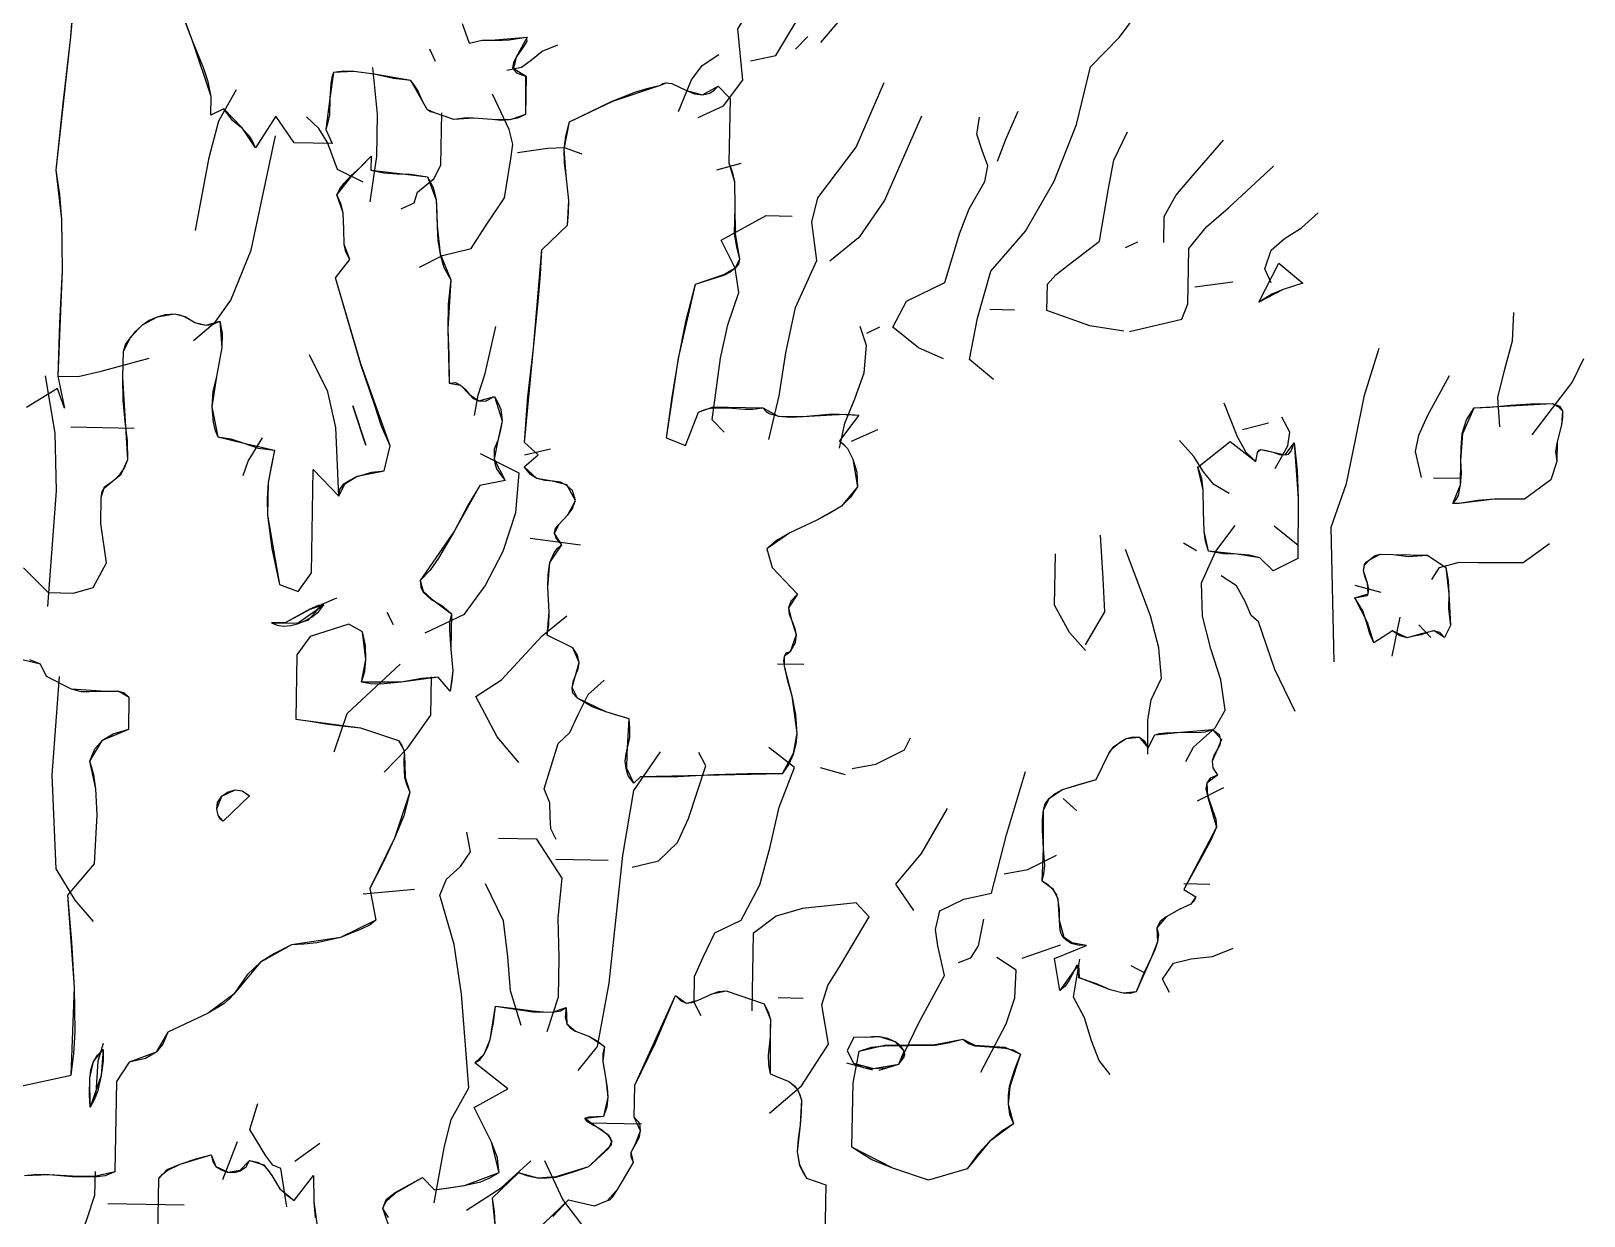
# Model space of a CAD drawing. Header units: millimetres. Extents: x 577 to 2337, y 236 to 943.
# Drawn here: x 826.84 to 828.335, y 708.07 to 709.21 of the extents above; entities that cross this region are included whole.
import ezdxf

# ---------------------------------------------------------------- set-up
doc = ezdxf.new("R2010")
doc.units = ezdxf.units.MM
doc.header["$LTSCALE"] = 0.01
doc.layers.add('06-Furn', color=4, linetype='Continuous')

# ---------------------------------------------------------------- blocks, each defined once
blk = doc.blocks.new('d2')
at = {"layer": '06-Furn', "color": 94, "linetype": 'Continuous'}
for points in [[(911.4259, 680.044), (911.3835, 680.0792), (911.3977, 680.1522), (911.4208, 680.235), (911.4823, 680.3056), (911.5328, 680.3937), (911.5719, 680.4935), (911.5967, 680.595), (911.648, 680.6472), (911.6994, 680.7166), (911.7107, 680.7838), (911.7024, 680.8026), (911.6797, 680.8131), (911.6512, 680.8237), (911.6227, 680.8414), (911.5892, 680.888), (911.6383, 680.9833), (911.6703, 681.086), (911.698, 681.1903), (911.7329, 681.2931)], [(910.9046, 680.5057), (910.9495, 680.5264), (910.9833, 680.5717), (910.9749, 680.6623), (911.0104, 680.7191), (911.0545, 680.7743), (911.0831, 680.8484), (911.0997, 680.8897), (911.1263, 680.9309), (911.1285, 680.971), (911.105, 681.0202), (911.059, 681.0211), (911.0381, 681.0559), (911.0423, 681.1262), (911.0623, 681.2033), (911.0306, 681.2714)], [(910.1241, 680.4524), (910.1186, 680.464), (910.113, 680.4728), (910.0989, 680.4874), (910.0834, 680.5006), (910.068, 680.5209), (910.0448, 680.5099), (910.0454, 680.5429), (910.0401, 680.5688), (910.0319, 680.5934), (910.0128, 680.6411), (909.9936, 680.6917)], [(910.4884, 680.6712), (910.5007, 680.6365), (910.5238, 680.6418), (910.5468, 680.6414), (910.5712, 680.6424), (910.6014, 680.6476), (910.6027, 680.6404), (910.5983, 680.6333), (910.5836, 680.612), (910.5791, 680.602), (910.5775, 680.5935), (910.5803, 680.5891), (910.5845, 680.5847), (910.6002, 680.5787), (910.6004, 680.5112), (910.5859, 680.5043), (910.5715, 680.5017), (910.5571, 680.5005), (910.5413, 680.5023), (910.5084, 680.5043), (910.4912, 680.5046), (910.4739, 680.5021), (910.4396, 680.5141), (910.4325, 680.5157), (910.4268, 680.5201), (910.4185, 680.5346), (910.4102, 680.5534), (910.4046, 680.5622), (910.3976, 680.5709), (910.3675, 680.5743), (910.3332, 680.5821), (910.2974, 680.5871), (910.2788, 680.5874), (910.2615, 680.5849), (910.2585, 680.5763), (910.2568, 680.5649), (910.2549, 680.5391), (910.2544, 680.5104), (910.2513, 680.4975), (910.2482, 680.4846), (910.2592, 680.46), (910.1918, 680.4613), (910.1596, 680.5078), (910.1241, 680.4524)], [(910.1241, 680.4524), (910.1003, 680.4873), (910.068, 680.5209), (910.0448, 680.5099), (910.0454, 680.5429), (910.0128, 680.6411), (909.9936, 680.6931)], [(910.4884, 680.6712), (910.5007, 680.6365), (910.5238, 680.6418), (910.5468, 680.6429), (910.6029, 680.6475), (910.5836, 680.612), (910.5789, 680.592), (910.6016, 680.5787), (910.6004, 680.5112), (910.5729, 680.5017), (910.5413, 680.5023), (910.5084, 680.5043), (910.4739, 680.5021), (910.4396, 680.5141), (910.4268, 680.5201), (910.4185, 680.5346), (910.3976, 680.5709), (910.3332, 680.5821), (910.2974, 680.5871), (910.2615, 680.5849), (910.2549, 680.5391), (910.2482, 680.4846), (910.2592, 680.46), (910.1918, 680.4613), (910.1596, 680.5078), (910.1241, 680.4524)], [(909.7092, 678.7977), (909.7986, 678.8175), (909.8036, 678.8548), (909.8057, 678.8935), (909.8043, 678.9711), (909.8, 679.0515), (909.7929, 679.1349), (909.8398, 679.1901), (909.8443, 679.2761), (909.8422, 679.3221), (909.8384, 679.3466), (909.8316, 679.3711), (909.8407, 679.3925), (909.8539, 679.408), (909.8727, 679.4192), (909.9002, 679.4273), (909.9012, 679.4832), (909.8927, 679.4905), (909.8827, 679.4936), (909.8597, 679.494), (909.831, 679.4931), (909.8167, 679.4934), (909.7995, 679.498), (909.7554, 679.5203), (909.7443, 679.5421), (909.7258, 679.5496)], [(909.7159, 680.9724), (909.7317, 680.9735), (909.7488, 680.9675), (909.7501, 680.9603), (909.7558, 680.9545), (909.7714, 680.947), (909.7813, 680.9411), (909.7898, 680.9337), (909.7983, 680.9235), (909.8037, 680.9091), (909.8146, 680.8744), (909.8083, 680.764), (909.7975, 680.6479), (909.7839, 680.5305), (909.7717, 680.4129), (909.7781, 680.3698), (909.7816, 680.3252), (909.7822, 680.2807), (909.7828, 680.2362), (909.7783, 680.143), (909.7751, 680.0497), (909.787, 679.9935), (909.7747, 680.0282), (909.7196, 679.9947)], [(909.7144, 679.712), (909.7581, 679.6681), (909.8026, 679.6673), (909.8372, 679.6768), (909.861, 679.7208), (909.8508, 679.7899), (909.8516, 679.8359), (909.8532, 679.8458), (909.8576, 679.853), (909.8708, 679.8642), (909.8781, 679.8698), (909.8854, 679.8768), (909.8927, 679.8882), (909.8988, 679.9025), (909.8979, 679.9355), (909.8942, 679.97), (909.8906, 680.0074), (909.89, 680.0476), (909.8908, 680.0935), (909.8953, 680.1064), (909.9041, 680.1177), (909.913, 680.129), (909.9246, 680.1403), (909.9363, 680.1487), (909.9507, 680.1542), (909.9652, 680.1582), (909.981, 680.1594), (909.9895, 680.1577), (909.9981, 680.1547), (910.0166, 680.1444), (910.0266, 680.1413), (910.0366, 680.1397), (910.0481, 680.1409), (910.0611, 680.1464), (910.065, 680.1248), (910.0646, 680.1004), (910.0551, 680.0489), (910.0488, 680.0232), (910.0469, 679.9959), (910.0493, 679.9686), (910.0519, 679.9556), (910.0574, 679.9426), (910.0803, 679.9393), (910.1031, 679.9317), (910.1288, 679.9227), (910.1432, 679.9209), (910.1575, 679.9193), (910.1512, 679.8907), (910.1464, 679.8621), (910.1444, 679.8333), (910.1453, 679.8046), (910.1528, 679.7456), (910.166, 679.6822), (910.1989, 679.6702), (910.2224, 679.7028), (910.2257, 679.885), (910.2708, 679.8382), (910.2725, 679.8497), (910.2798, 679.8596), (910.29, 679.8666), (910.3016, 679.8721), (910.329, 679.8803), (910.3506, 679.8827), (910.3615, 679.927), (910.3463, 679.9617), (910.3341, 679.9978), (910.3095, 680.0701), (910.2649, 680.2231), (910.29, 680.2556), (910.283, 680.2687), (910.2804, 680.2816), (910.2794, 680.3089), (910.2785, 680.3377), (910.2745, 680.3535), (910.2676, 680.3694), (910.2735, 680.3808), (910.2795, 680.3893), (910.2926, 680.4034), (910.3087, 680.4175), (910.3277, 680.4373), (910.3273, 680.4129), (910.3501, 680.4082), (910.3731, 680.4063), (910.3975, 680.4058), (910.4275, 680.401), (910.4372, 680.3822), (910.4426, 680.3605), (910.4436, 680.3375), (910.4446, 680.3131), (910.4456, 680.2887), (910.4494, 680.2642), (910.4562, 680.2411), (910.4687, 680.2193), (910.4636, 680.1764), (910.4629, 680.1333), (910.4649, 680.0859), (910.4654, 680.0371), (910.4769, 680.0383), (910.4854, 680.0338), (910.4939, 680.0265), (910.5009, 680.0178), (910.508, 680.0105), (910.5179, 680.006), (910.5294, 680.0058), (910.5454, 680.0141), (910.5523, 680.001), (910.5564, 679.991), (910.5589, 679.9708), (910.5557, 679.9522), (910.5511, 679.9365), (910.5451, 679.9208), (910.5448, 679.905), (910.5461, 679.8964), (910.5488, 679.8863), (910.5558, 679.8761), (910.5642, 679.8659), (910.5195, 679.8567), (910.4988, 679.8226), (910.475, 679.7771), (910.4468, 679.7288), (910.4321, 679.7075), (910.4145, 679.6892), (910.4158, 679.6777), (910.4199, 679.669), (910.427, 679.6617), (910.434, 679.6558), (910.4525, 679.6454), (910.461, 679.6381), (910.4694, 679.6308), (910.4663, 679.6165), (910.466, 679.6021), (910.4683, 679.5676), (910.472, 679.5303), (910.4702, 679.5131), (910.467, 679.4944), (910.4459, 679.5192), (910.4171, 679.5169), (910.3811, 679.5103), (910.3451, 679.5067), (910.3265, 679.507), (910.3108, 679.5102), (910.3169, 679.5287), (910.3187, 679.5502), (910.3177, 679.5747), (910.3124, 679.5992), (910.2883, 679.6125), (910.2204, 679.5908), (910.1968, 679.5582), (910.1948, 679.4449), (910.2205, 679.4415), (910.2477, 679.4367), (910.2764, 679.4333), (910.3093, 679.4298), (910.3764, 679.4071), (910.382, 679.3983), (910.3861, 679.3883), (910.3857, 679.3667), (910.3867, 679.3423), (910.3907, 679.3293), (910.3962, 679.3163), (910.3854, 679.2748), (910.3689, 679.235), (910.3495, 679.1937), (910.3257, 679.1467), (910.3361, 679.0905), (910.3259, 679.0821), (910.3115, 679.0752), (910.2738, 679.0601), (910.2321, 679.0508), (910.209, 679.0484), (910.1875, 679.0473), (910.1571, 679.0321), (910.1324, 679.0168), (910.1207, 679.0055), (910.109, 678.9942), (910.0854, 678.9602), (910.0781, 678.9517), (910.0679, 678.9433), (910.0403, 678.9266), (909.9693, 678.8934), (909.9604, 678.872), (909.9545, 678.865), (909.9486, 678.8579), (909.9399, 678.8523), (909.9297, 678.8468), (909.9009, 678.8401), (909.8788, 678.8061), (909.8759, 678.6468), (909.8585, 678.6399), (909.8398, 678.6374), (909.8011, 678.6381), (909.7595, 678.6417), (909.738, 678.6421), (909.7164, 678.6396)], [(909.7092, 678.7977), (909.7986, 678.8175), (909.8043, 678.9725), (909.7929, 679.1349), (909.8398, 679.1901), (909.8443, 679.2761), (909.8422, 679.3221), (909.8316, 679.3711), (909.8539, 679.408), (909.9002, 679.4273), (909.9012, 679.4832), (909.8827, 679.4936), (909.8597, 679.494), (909.7995, 679.498), (909.7554, 679.5203), (909.7443, 679.5421), (909.7043, 679.5514)], [(909.7159, 680.9724), (909.7488, 680.9675), (909.7558, 680.9559), (909.7714, 680.947), (909.7898, 680.9351), (909.8037, 680.9091), (909.8146, 680.8744), (909.7975, 680.6479), (909.7717, 680.4129), (909.7816, 680.3266), (909.7828, 680.2362), (909.7751, 680.0497), (909.787, 679.9935), (909.7747, 680.0282), (909.7196, 679.9947)], [(909.7144, 679.712), (909.7581, 679.6681), (909.8026, 679.6673), (909.8372, 679.6768), (909.861, 679.7208), (909.8508, 679.7899), (909.8516, 679.8359), (909.8577, 679.8544), (909.8708, 679.8642), (909.8868, 679.8768), (909.8988, 679.9025), (909.89, 680.0476), (909.8908, 680.0935), (909.9041, 680.1191), (909.9246, 680.1403), (909.9507, 680.1542), (909.981, 680.1594), (909.9995, 680.1547), (910.0166, 680.1444), (910.0366, 680.1397), (910.0611, 680.1464), (910.0646, 680.1004), (910.0551, 680.0489), (910.0469, 679.9959), (910.0574, 679.9426), (910.1031, 679.9317), (910.1575, 679.9193), (910.1464, 679.8621), (910.1453, 679.8046), (910.166, 679.6822), (910.1989, 679.6702), (910.2224, 679.7028), (910.2257, 679.885), (910.2708, 679.8382), (910.2813, 679.8596), (910.303, 679.8736), (910.3506, 679.8827), (910.3615, 679.927), (910.3095, 680.0715), (910.2649, 680.2231), (910.29, 680.2556), (910.2804, 680.2816), (910.2794, 680.3089), (910.2785, 680.3377), (910.2676, 680.3694), (910.2941, 680.4034), (910.3277, 680.4373), (910.3273, 680.4129), (910.3731, 680.4077), (910.4275, 680.401), (910.4426, 680.3605), (910.4446, 680.3145), (910.4494, 680.2656), (910.4687, 680.2193), (910.4629, 680.1333), (910.4654, 680.0371), (910.4854, 680.0338), (910.5009, 680.0178), (910.5179, 680.006), (910.5454, 680.0141), (910.5589, 679.9708), (910.5511, 679.9365), (910.5448, 679.9036), (910.5642, 679.8659), (910.5195, 679.8567), (910.475, 679.7771), (910.4145, 679.6892), (910.4199, 679.6704), (910.4341, 679.6573), (910.4694, 679.6308), (910.4683, 679.5676), (910.472, 679.5303), (910.467, 679.4944), (910.4459, 679.5192), (910.3811, 679.5103), (910.3108, 679.5102), (910.3187, 679.5502), (910.3124, 679.5992), (910.2883, 679.6125), (910.2204, 679.5908), (910.1968, 679.5582), (910.1948, 679.4449), (910.3093, 679.4298), (910.3764, 679.4071), (910.3861, 679.3897), (910.3871, 679.3667), (910.3881, 679.3422), (910.3962, 679.3163), (910.3689, 679.235), (910.3257, 679.1467), (910.3361, 679.0905), (910.2738, 679.0601), (910.1875, 679.0473), (910.1324, 679.0168), (910.0854, 678.9602), (910.0403, 678.9266), (909.9693, 678.8934), (909.9486, 678.8579), (909.9009, 678.8401), (909.8788, 678.8061), (909.8759, 678.6468), (909.8398, 678.6388), (909.8011, 678.6395), (909.7595, 678.6417), (909.7164, 678.6396)], [(911.1209, 680.6381), (911.1752, 680.7017), (911.2284, 680.784), (911.2688, 680.878), (911.2864, 680.9739), (911.2527, 681.0175)], [(910.9969, 680.6059), (911.0416, 680.6151), (911.1481, 680.7927), (911.1874, 680.8953), (911.1969, 680.9468), (911.1949, 680.9971)], [(910.4413, 680.6046), (910.4316, 680.6263)], [(910.5673, 680.5894), (910.5933, 680.5946), (910.6108, 680.6072), (910.6297, 680.6227), (910.6572, 680.6337)], [(911.0762, 680.626), (911.0982, 680.6486)], [(910.8703, 680.5163), (910.8929, 680.5719), (910.912, 680.5974), (910.9411, 680.617)], [(910.3263, 680.3569), (910.3377, 680.4371), (910.3391, 680.5117), (910.3306, 680.5937)], [(910.0181, 680.3065), (910.042, 680.4353), (910.059, 680.4996), (910.0901, 680.555)], [(910.4131, 680.2419), (910.4537, 680.2627), (910.5042, 680.2747), (910.5293, 680.3144), (910.5632, 680.364), (910.5745, 680.4328), (910.5779, 680.4585), (910.5712, 680.4845), (910.5421, 680.5467)], [(910.7913, 679.3321), (910.7815, 679.3451), (910.7775, 679.3581), (910.7762, 679.3711), (910.7779, 679.3839), (910.7842, 679.4126), (910.7844, 679.4283), (910.7833, 679.4456), (910.7633, 679.4517), (910.7419, 679.4578), (910.7177, 679.4669), (910.6921, 679.4817), (910.6837, 679.4905), (910.6824, 679.4991), (910.684, 679.5106), (910.6885, 679.522), (910.6931, 679.5334), (910.6947, 679.5448), (910.6921, 679.5578), (910.6837, 679.5709), (910.6382, 679.5932), (910.6414, 679.6119), (910.6417, 679.6334), (910.6397, 679.6779), (910.6401, 679.6994), (910.6433, 679.7209), (910.6509, 679.738), (910.6567, 679.7465), (910.664, 679.7521), (910.6542, 679.7638), (910.6515, 679.7739), (910.6531, 679.781), (910.659, 679.7881), (910.675, 679.805), (910.6824, 679.8149), (910.6884, 679.8306), (910.683, 679.8479), (910.6731, 679.8567), (910.6617, 679.8627), (910.6488, 679.8644), (910.6345, 679.866), (910.6202, 679.8692), (910.6089, 679.8766), (910.5977, 679.8897), (910.6225, 679.9108), (910.5985, 679.9327), (910.6042, 680.013), (910.6144, 680.099), (910.6231, 680.1864), (910.6268, 680.2294), (910.6291, 680.2724), (910.6743, 680.3161), (910.6762, 680.3376), (910.6766, 680.3591), (910.6716, 680.4037), (910.6691, 680.4253), (910.6682, 680.4497), (910.6715, 680.4726), (910.6776, 680.4983), (910.753, 680.5343), (910.7949, 680.5508), (910.8166, 680.5575), (910.8382, 680.5629), (910.8425, 680.5657), (910.8469, 680.5671), (910.8583, 680.5654), (910.884, 680.5534), (910.8982, 680.5474), (910.9125, 680.5457), (910.9255, 680.5484), (910.9328, 680.554), (910.9401, 680.561), (910.9612, 680.5391), (910.9591, 680.4257), (910.9646, 680.4098), (910.9686, 680.3925), (910.9692, 680.348), (910.9683, 680.3007), (910.9722, 680.2777), (910.9776, 680.256), (910.976, 680.2474), (910.9701, 680.2403), (910.9614, 680.2333), (910.9512, 680.2278), (910.9252, 680.2196), (910.8992, 680.2115), (910.8822, 680.1457), (910.8695, 680.08), (910.8583, 680.0127), (910.8484, 679.9411), (910.8826, 679.9276), (910.9052, 679.986), (910.9182, 679.9915), (910.9311, 679.9941), (910.957, 679.9936), (910.9871, 679.9917), (911.0014, 679.9914), (911.0187, 679.994), (911.0244, 679.9881), (911.03, 679.9837), (911.0471, 679.9791), (911.0672, 679.9773), (911.0902, 679.9783), (911.1405, 679.9817), (911.1663, 679.9827), (911.1879, 679.9808), (911.154, 679.9355), (911.1611, 679.9296), (911.1681, 679.9223), (911.1778, 679.9035), (911.1846, 679.8804), (911.1856, 679.8546), (911.1737, 679.8361), (911.1577, 679.8206), (911.1373, 679.808), (911.1142, 679.7956), (911.0664, 679.7735), (911.0446, 679.7609), (911.0257, 679.7455), (911.0351, 679.7123), (911.0802, 679.6655), (911.0685, 679.6529), (911.064, 679.6414), (911.0652, 679.6299), (911.0693, 679.6198), (911.0748, 679.6068), (911.0774, 679.5938), (911.0758, 679.5795), (911.0668, 679.5639), (911.0596, 679.5611), (911.0566, 679.5555), (911.0551, 679.5483), (911.0563, 679.5382), (911.0617, 679.5151), (911.0697, 679.4863), (911.0764, 679.4532), (911.0774, 679.4359), (911.0785, 679.4187), (911.0768, 679.4015), (911.0722, 679.3829), (911.0647, 679.3658), (911.0529, 679.3488), (910.9926, 679.3484), (910.9323, 679.3467), (910.869, 679.3435), (910.803, 679.3433), (910.7913, 679.3321)], [(910.7913, 679.3321), (910.7789, 679.3581), (910.7793, 679.3839), (910.7833, 679.4456), (910.7419, 679.4578), (910.6921, 679.4817), (910.6824, 679.5005), (910.6885, 679.522), (910.6947, 679.5448), (910.6837, 679.5709), (910.6382, 679.5932), (910.6417, 679.6334), (910.6397, 679.6779), (910.6433, 679.7209), (910.664, 679.7521), (910.6515, 679.7725), (910.659, 679.7881), (910.675, 679.805), (910.6884, 679.8306), (910.6731, 679.8582), (910.6474, 679.8644), (910.6202, 679.8692), (910.5977, 679.8897), (910.6225, 679.9108), (910.5985, 679.9327), (910.6144, 680.099), (910.6291, 680.2724), (910.6743, 680.3161), (910.6766, 680.3591), (910.6716, 680.4037), (910.6682, 680.4497), (910.6776, 680.4983), (910.7544, 680.5343), (910.8382, 680.5629), (910.8483, 680.567), (910.8583, 680.5654), (910.884, 680.5534), (910.9125, 680.5457), (910.9401, 680.561), (910.9612, 680.5391), (910.9591, 680.4257), (910.9686, 680.3925), (910.9692, 680.348), (910.9698, 680.3006), (910.9776, 680.256), (910.9701, 680.2403), (910.9513, 680.2292), (910.8992, 680.2115), (910.8696, 680.0814), (910.8484, 679.9411), (910.8826, 679.9276), (910.9052, 679.986), (910.9312, 679.9956), (910.9584, 679.9951), (911.0187, 679.994), (911.0457, 679.9791), (911.0902, 679.9783), (911.142, 679.9831), (911.1879, 679.9808), (911.154, 679.9355), (911.1681, 679.9223), (911.1778, 679.9035), (911.1856, 679.8546), (911.1577, 679.8206), (911.1142, 679.7956), (911.0664, 679.7735), (911.0257, 679.7455), (911.0351, 679.7123), (911.0802, 679.6655), (911.064, 679.6414), (911.0693, 679.6198), (911.0774, 679.5938), (911.0668, 679.5639), (911.0566, 679.5555), (911.0563, 679.5382), (911.0697, 679.4863), (911.0786, 679.4201), (911.0722, 679.3843), (911.0529, 679.3488), (910.803, 679.3433), (910.7913, 679.3321)], [(911.0292, 679.9378), (911.0478, 680.015), (911.0592, 680.0909), (911.0765, 680.171), (911.1139, 680.2535), (911.1051, 680.3212), (911.1159, 680.364), (911.1836, 680.4532), (911.233, 680.5672)], [(911.4329, 680.4286), (911.448, 680.4685), (911.469, 680.5169)], [(910.314, 680.3916), (910.2684, 680.4139), (910.2506, 680.4616), (910.2353, 680.4863), (910.2141, 680.5068)], [(910.3806, 680.3444), (910.4037, 680.3555), (910.4098, 680.374), (910.4229, 680.3852), (910.439, 680.3979), (910.4509, 680.4221), (910.4526, 680.5139)], [(911.1369, 680.2531), (911.1908, 680.2966), (911.2336, 680.359), (911.2994, 680.5085)], [(911.3376, 680.08), (911.2934, 680.0995), (911.2481, 680.1362), (911.272, 680.1817), (911.34, 680.215), (911.366, 680.3006), (911.3826, 680.3448), (911.4107, 680.3931), (911.4155, 680.4203), (911.406, 680.4477), (911.3965, 680.4766), (911.4013, 680.5066)], [(910.0146, 680.1128), (910.0525, 680.1451), (910.0804, 680.1834), (910.1165, 680.2717), (910.159, 680.4733)], [(911.6557, 680.1288), (911.5956, 680.1385), (911.52, 680.1657), (911.5209, 680.2117), (911.5355, 680.2286), (911.5573, 680.2454), (911.6126, 680.2875), (911.6287, 680.3805), (911.6382, 680.4306), (911.6621, 680.4804)], [(911.726, 680.2854), (911.7269, 680.3313), (911.7476, 680.3683), (911.774, 680.3994), (911.8312, 680.4658)], [(910.5862, 680.444), (910.6395, 680.4517), (910.6682, 680.4526), (910.6996, 680.4419)], [(910.9374, 680.4132), (910.9807, 680.4253)], [(911.6657, 680.1286), (911.758, 680.1499), (911.7685, 680.177), (911.7691, 680.2071), (911.7703, 680.2746), (911.8012, 680.3127), (911.8405, 680.3465), (911.9194, 680.4197)], [(910.9505, 679.9507), (910.9293, 679.9726), (910.9443, 680.0814), (910.9568, 680.1401), (910.9765, 680.1972), (910.9701, 680.2403), (910.9452, 680.2896), (911.0249, 680.3327), (911.0708, 680.3318)], [(911.9156, 680.2144), (911.9046, 680.2391), (911.9153, 680.2719), (911.9386, 680.2916), (911.9691, 680.3111), (911.9983, 680.3379)], [(911.6584, 680.2766), (911.6801, 680.2863)], [(911.8935, 680.1804), (911.9292, 680.2487), (911.9716, 680.2134), (911.9369, 680.2026), (911.9167, 680.1944), (911.8935, 680.1804)], [(911.8935, 680.1804), (911.9292, 680.2487), (911.9716, 680.2134), (911.9369, 680.2026), (911.8935, 680.1804)], [(911.7806, 680.2069), (911.8482, 680.2157)], [(911.4195, 680.1676), (911.4626, 680.1668)], [(912.3187, 679.9602), (912.3153, 680.012), (912.3277, 680.062), (912.3415, 680.1119), (912.3439, 680.1622)], [(910.5103, 679.9803), (910.5167, 680.0161), (910.5289, 680.0546), (910.5476, 680.1375)], [(911.1538, 679.9226), (911.1632, 679.9669), (911.1812, 680.0097), (911.1978, 680.0553), (911.2016, 680.104), (911.1908, 680.1373)], [(911.202, 680.1256), (911.2251, 680.1367)], [(909.7751, 680.0497), (909.811, 680.049), (909.8514, 680.0583), (909.9365, 680.0812)], [(910.2708, 679.8382), (910.2658, 679.9589), (910.2512, 680.0223), (910.2194, 680.0875)], [(912.0269, 679.5463), (912.0212, 679.7833), (912.0484, 679.8603), (912.0642, 679.9376), (912.08, 680.0163), (912.1059, 680.0991)], [(912.3758, 679.9462), (912.4214, 680.0057), (912.4464, 680.0383), (912.4673, 680.0809)], [(912.1807, 679.8709), (912.17, 679.917), (912.1763, 679.9456), (912.1913, 679.9798), (912.2299, 680.0508)], [(909.7577, 679.6437), (909.7729, 679.8473), (909.7704, 679.9493), (909.7536, 680.0501)], [(910.3184, 679.9278), (910.2953, 679.9971), (910.3184, 679.9278)], [(910.3184, 679.9278), (910.2953, 679.9971), (910.3184, 679.9278)], [(911.8884, 679.8991), (911.8714, 679.9153), (911.8562, 679.9428), (911.8328, 680.0021)], [(912.2359, 679.8253), (912.2417, 679.8324), (912.2462, 679.8395), (912.2493, 679.8581), (912.2512, 679.8782), (912.2501, 679.9012), (912.2506, 679.9241), (912.2525, 679.9485), (912.26, 679.9727), (912.2734, 679.994), (912.3021, 679.995), (912.338, 679.9986), (912.3739, 680.0008), (912.4113, 680.0016), (912.4226, 679.9957), (912.4297, 679.9884), (912.4295, 679.9768), (912.4278, 679.964), (912.4201, 679.934), (912.4169, 679.9168), (912.4195, 679.8995), (912.4088, 679.8667), (912.3623, 679.8331), (912.3092, 679.8326), (912.2804, 679.8303), (912.2473, 679.8251), (912.2359, 679.8253)], [(912.2359, 679.8253), (912.2493, 679.8581), (912.2501, 679.9012), (912.2539, 679.9485), (912.2734, 679.994), (912.4113, 680.0016), (912.4241, 679.997), (912.4297, 679.9884), (912.4278, 679.964), (912.4201, 679.934), (912.4195, 679.8995), (912.4088, 679.8667), (912.3623, 679.8331), (912.3092, 679.8326), (912.2473, 679.8251), (912.2359, 679.8253)], [(911.9226, 679.887), (911.9449, 679.9268), (911.9482, 679.9512), (911.9343, 679.9773)], [(909.7979, 679.9603), (909.9098, 679.9582)], [(910.1021, 679.8743), (910.1112, 679.9), (910.1364, 679.9412)], [(911.1755, 679.9351), (911.2218, 679.9558)], [(911.865, 679.9556), (911.9111, 679.9676)], [(910.5981, 679.9112), (910.6442, 679.9218)], [(911.8414, 679.8426), (911.8144, 679.8589), (911.7962, 679.8808), (911.7794, 679.9083), (911.7541, 679.936)], [(911.9193, 679.7062), (911.8953, 679.7296), (911.8768, 679.7343), (911.8553, 679.7361), (911.8309, 679.7366), (911.8051, 679.7413), (911.7997, 679.7587), (911.7971, 679.7759), (911.7963, 679.8118), (911.7956, 679.8492), (911.7931, 679.8693), (911.7863, 679.8895), (911.8431, 679.9344), (911.8884, 679.8991), (911.8915, 679.9149), (911.8945, 679.9191), (911.8974, 679.9205), (911.9074, 679.9189), (911.9188, 679.9158), (911.9302, 679.9113), (911.9403, 679.9111), (911.9461, 679.9124), (911.9504, 679.9167), (911.9534, 679.9238), (911.9564, 679.9324), (911.9613, 679.8835), (911.9633, 679.8346), (911.9628, 679.7284), (911.9193, 679.7062)], [(911.9193, 679.7062), (911.8953, 679.7296), (911.8553, 679.7361), (911.8051, 679.7413), (911.7971, 679.7759), (911.7963, 679.8118), (911.7956, 679.8492), (911.7863, 679.8895), (911.8431, 679.9344), (911.8884, 679.8991), (911.8915, 679.9149), (911.8974, 679.9205), (911.9188, 679.9158), (911.9403, 679.9111), (911.9564, 679.9324), (911.9633, 679.8346), (911.9628, 679.7284), (911.9193, 679.7062)], [(910.4229, 679.5971), (910.4924, 679.6303), (910.5292, 679.6799), (910.5605, 679.7411), (910.5833, 679.8096), (910.5888, 679.8784), (910.5205, 679.9126)], [(912.2022, 679.8705), (912.2481, 679.8696)], [(911.7653, 679.3703), (911.7787, 679.3958), (911.7962, 679.4113), (911.8166, 679.4296), (911.8344, 679.4609), (911.8268, 679.5141), (911.8091, 679.569), (911.7944, 679.6267), (911.7926, 679.6856), (911.818, 679.7411), (911.8518, 679.7864)], [(911.9632, 679.7513), (911.9207, 679.7852)], [(910.6971, 679.7515), (910.6082, 679.7632)], [(911.5882, 679.5759), (911.6223, 679.6341), (911.619, 679.693), (911.6147, 679.7692)], [(911.7836, 679.7417), (911.7608, 679.755)], [(912.199, 679.691), (912.2123, 679.7124), (912.2469, 679.7218), (912.2813, 679.7212), (912.3602, 679.7212), (912.4068, 679.7548)], [(911.588, 679.5659), (911.5599, 679.598), (911.5335, 679.6458), (911.5351, 679.7362)], [(911.698, 679.383), (911.6977, 679.4433), (911.7041, 679.479), (911.7221, 679.5174), (911.7173, 679.5707), (911.7025, 679.6269), (911.6587, 679.744)], [(912.0964, 679.5795), (912.0895, 679.5955), (912.0842, 679.6142), (912.0773, 679.6359), (912.0634, 679.6591), (912.0793, 679.6617), (912.0851, 679.663), (912.0865, 679.6659), (912.0881, 679.6744), (912.0855, 679.6845), (912.0813, 679.6947), (912.0786, 679.7062), (912.0803, 679.7176), (912.0833, 679.7219), (912.089, 679.7261), (912.0978, 679.7331), (912.1079, 679.7358), (912.1308, 679.7354), (912.1581, 679.732), (912.1739, 679.7331), (912.1911, 679.7343), (912.2237, 679.7122), (912.2276, 679.6891), (912.2287, 679.6662), (912.2282, 679.6403), (912.2319, 679.6101), (912.2215, 679.5887), (912.213, 679.5975), (912.2016, 679.6006), (912.1915, 679.5979), (912.18, 679.5938), (912.167, 679.5912), (912.1554, 679.5885), (912.1426, 679.5916), (912.1298, 679.6004), (912.0964, 679.5795)], [(912.0964, 679.5795), (912.0856, 679.6156), (912.0634, 679.6591), (912.0865, 679.6659), (912.0855, 679.6845), (912.0786, 679.7062), (912.0803, 679.7162), (912.089, 679.7261), (912.1079, 679.7358), (912.1308, 679.7354), (912.1911, 679.7343), (912.2237, 679.7122), (912.2287, 679.6662), (912.2319, 679.6101), (912.2215, 679.5887), (912.2031, 679.6006), (912.18, 679.5952), (912.1554, 679.5885), (912.1298, 679.6004), (912.0964, 679.5795)], [(911.9578, 679.4586), (911.9219, 679.5325), (911.8933, 679.6163), (911.8805, 679.628), (911.8695, 679.6526), (911.8543, 679.6802), (911.8273, 679.6978)], [(912.1096, 679.6683), (912.0638, 679.6806)], [(910.1519, 679.615), (910.1979, 679.6142), (910.2166, 679.6196), (910.2283, 679.6323), (910.2415, 679.6478), (910.2675, 679.6588)], [(910.1519, 679.615), (910.1619, 679.6105), (910.1733, 679.6089), (910.1863, 679.6101), (910.1978, 679.6128), (910.2108, 679.6182), (910.2239, 679.6252), (910.2355, 679.635), (910.2444, 679.6464), (910.2343, 679.6451), (910.2184, 679.6382), (910.1763, 679.6146), (910.1519, 679.615)], [(910.1519, 679.615), (910.1979, 679.6142), (910.2444, 679.6464), (910.2198, 679.6382), (910.1763, 679.6146), (910.1519, 679.615)], [(910.3672, 679.6111), (910.3561, 679.6328)], [(910.5882, 679.3688), (910.5502, 679.414), (910.5127, 679.485), (910.5578, 679.5143), (910.5929, 679.5525), (910.6295, 679.592), (910.6733, 679.627)], [(912.129, 679.556), (912.1432, 679.6246)], [(912.1971, 679.5892), (912.176, 679.6111)], [(910.2626, 679.3876), (910.2854, 679.4547), (910.3788, 679.542)], [(911.0449, 679.5427), (911.0909, 679.5419)], [(909.838, 679.0882), (909.8056, 679.1261), (909.7722, 679.1812), (909.7652, 679.3464), (909.7783, 679.5199)], [(910.351, 679.3516), (910.3919, 679.3939), (910.4332, 679.452), (910.4344, 679.5194)], [(910.6545, 679.2326), (910.6448, 679.2515), (910.6438, 679.273), (910.6428, 679.2974), (910.6332, 679.322), (910.6576, 679.402), (910.6781, 679.4217), (910.693, 679.453), (910.7109, 679.4886), (910.7387, 679.5139)], [(911.5426, 678.9666), (911.5336, 679.0228), (911.59, 679.0461), (911.5742, 679.0464), (911.5628, 679.0495), (911.5557, 679.0539), (911.5486, 679.0598), (911.5459, 679.0656), (911.5431, 679.0728), (911.542, 679.0901), (911.5423, 679.1088), (911.5398, 679.126), (911.5371, 679.1361), (911.5315, 679.1434), (911.523, 679.1522), (911.5117, 679.1595), (911.5148, 679.1724), (911.5165, 679.1867), (911.5142, 679.2169), (911.5119, 679.25), (911.5122, 679.2672), (911.5139, 679.2844), (911.517, 679.2958), (911.5244, 679.3057), (911.5346, 679.3141), (911.5477, 679.3211), (911.5779, 679.3306), (911.6068, 679.3387), (911.6292, 679.3842), (911.6322, 679.3899), (911.6395, 679.397), (911.6482, 679.404), (911.6598, 679.411), (911.6714, 679.4136), (911.6828, 679.4134), (911.6913, 679.4075), (911.6983, 679.3944), (911.7102, 679.4172), (911.7188, 679.4199), (911.7303, 679.4211), (911.7562, 679.4221), (911.7849, 679.4216), (911.7993, 679.4228), (911.8123, 679.4268), (911.8236, 679.418), (911.8263, 679.4079), (911.8247, 679.3993), (911.8202, 679.3908), (911.8143, 679.3808), (911.8113, 679.3708), (911.8125, 679.3594), (911.8209, 679.3463), (911.8078, 679.3407), (911.8019, 679.3323), (911.8003, 679.3222), (911.803, 679.3107), (911.8125, 679.2833), (911.818, 679.2688), (911.8192, 679.2544), (911.8087, 679.2302), (911.7939, 679.2032), (911.7612, 679.1449), (911.7825, 679.1317), (911.7795, 679.1245), (911.7736, 679.1189), (911.7534, 679.1092), (911.7302, 679.0967), (911.72, 679.0883), (911.714, 679.0769), (911.7167, 679.0654), (911.715, 679.0525), (911.7104, 679.0382), (911.7045, 679.0254), (911.691, 678.997), (911.6775, 678.9641), (911.666, 678.9615), (911.6545, 678.9617), (911.6317, 678.9679), (911.6074, 678.9784), (911.5761, 678.989), (911.575, 679.0105), (911.5721, 679.0106), (911.5691, 679.0035), (911.5587, 678.9835), (911.5514, 678.9736), (911.5426, 678.9666)], [(911.5426, 678.9666), (911.5336, 679.0228), (911.59, 679.0461), (911.5642, 679.0509), (911.5501, 679.0598), (911.542, 679.0901), (911.5398, 679.1274), (911.5315, 679.1448), (911.5117, 679.1595), (911.5142, 679.2169), (911.5139, 679.2844), (911.5244, 679.3057), (911.5477, 679.3211), (911.6068, 679.3387), (911.6292, 679.3842), (911.638, 679.397), (911.6598, 679.411), (911.6828, 679.4134), (911.6983, 679.3944), (911.7102, 679.4172), (911.7562, 679.4221), (911.8123, 679.4268), (911.8277, 679.4093), (911.8202, 679.3908), (911.8113, 679.3708), (911.8125, 679.3594), (911.8209, 679.3463), (911.8019, 679.3323), (911.803, 679.3092), (911.8192, 679.2544), (911.7612, 679.1449), (911.7825, 679.1317), (911.7736, 679.1189), (911.7534, 679.1092), (911.7302, 679.0967), (911.714, 679.0769), (911.715, 679.0525), (911.7045, 679.0254), (911.6775, 678.9641), (911.6545, 678.9617), (911.6317, 678.9679), (911.5775, 678.989), (911.5765, 679.0119), (911.5691, 679.0035), (911.5426, 678.9666)], [(910.9102, 678.9222), (910.8977, 678.9454), (910.8985, 678.9913), (910.9135, 679.0255), (910.9344, 679.0682), (910.9807, 679.0903), (911.0134, 679.1529), (911.0319, 679.22), (911.0475, 679.29), (911.0746, 679.3599), (911.0293, 679.3952)], [(911.1765, 679.358), (911.2183, 679.3658), (911.269, 679.3908), (911.2794, 679.4121)], [(910.693, 678.8256), (910.7269, 678.8681), (910.7476, 678.9797), (910.7596, 679.09), (910.7718, 679.2046), (910.7911, 679.3191), (910.8383, 679.3872)], [(910.7886, 679.1842), (910.8348, 679.1949), (910.8683, 679.2273), (910.8878, 679.27), (910.9182, 679.3627), (910.9057, 679.386)], [(911.1648, 679.3468), (911.1206, 679.359)], [(911.2242, 678.826), (911.2589, 678.8369), (911.2947, 678.9109), (911.3392, 678.9933), (911.3273, 679.0452), (911.3235, 679.074), (911.3313, 679.1068), (911.3733, 679.1276), (911.4223, 679.1382), (911.4486, 679.2411), (911.4822, 679.3524)], [(910.0666, 679.2649), (910.0609, 679.2693), (910.0582, 679.2751), (910.0555, 679.2866), (910.0571, 679.2981), (910.0645, 679.3094), (910.0747, 679.3164), (910.0877, 679.3205), (910.1006, 679.3188), (910.1133, 679.31), (910.0666, 679.2649)], [(910.0666, 679.2649), (910.0582, 679.2751), (910.0555, 679.2866), (910.0645, 679.3094), (910.0877, 679.3205), (910.1006, 679.3188), (910.1133, 679.31), (910.0666, 679.2649)], [(911.7856, 679.301), (911.8319, 679.3245)], [(911.2853, 679.1077), (911.2532, 679.1542), (911.2986, 679.2079), (911.3446, 679.2875)], [(911.5728, 679.2833), (911.5488, 679.3053)], [(910.439, 678.592), (910.4566, 678.6893), (910.469, 678.7393), (910.5001, 678.7947), (910.4874, 678.9601), (910.4746, 679.0479), (910.4489, 679.1344), (910.4609, 679.163), (910.4857, 679.1854), (910.5034, 679.211), (910.4969, 679.2455)], [(910.6383, 678.8941), (910.6581, 678.9555), (910.6594, 679.0244), (910.6578, 679.0947), (910.6648, 679.1649), (910.6201, 679.2332), (910.5527, 679.2344)], [(911.4444, 679.1722), (911.4862, 679.1801), (911.5369, 679.205)], [(910.6539, 679.1982), (910.7457, 679.1965)], [(910.5926, 678.905), (910.5736, 678.9657), (910.569, 679.026), (910.5615, 679.0893), (910.5297, 679.1545)], [(911.7614, 679.155), (911.8073, 679.1541)], [(910.314, 679.1369), (910.4046, 679.1453)], [(911.0305, 678.7506), (911.0873, 678.7984), (911.1346, 678.8721), (911.123, 678.9413), (911.1336, 678.9755), (911.1558, 679.011), (911.2062, 679.0962), (911.1837, 679.121), (911.0888, 679.1113), (911.0426, 679.0978), (911.0018, 679.0669), (910.9993, 678.9306)], [(911.3641, 679.0158), (911.3857, 679.024), (911.3991, 679.0453), (911.4085, 679.0925)], [(911.4762, 679.0238), (911.5441, 679.047)], [(911.7364, 678.9631), (911.7239, 678.9863), (911.743, 679.0146), (911.7747, 679.0227), (911.8121, 679.0263), (911.8483, 679.0414)], [(911.4036, 678.8227), (911.4483, 678.9081), (911.4634, 678.9537), (911.4657, 679.0025), (911.4317, 679.0246)], [(911.6318, 678.8185), (911.6121, 678.8433), (911.5984, 678.878), (911.5862, 678.9185), (911.5668, 678.9547), (911.5781, 679.022)], [(911.691, 678.9984), (911.6683, 679.0102)], [(910.3582, 678.5662), (910.3484, 678.5821), (910.3514, 678.5893), (910.3558, 678.5964), (910.3704, 678.609), (910.4183, 678.6369), (910.4394, 678.6149), (910.4653, 678.6188), (910.4913, 678.6226), (910.5215, 678.6292), (910.5374, 678.6362), (910.5534, 678.6459), (910.5522, 678.6588), (910.551, 678.6718), (910.54, 678.6993), (910.5095, 678.7601), (910.569, 678.7935), (910.511, 678.839), (910.5197, 678.8446), (910.5271, 678.8545), (910.533, 678.8659), (910.5376, 678.8802), (910.5439, 678.9102), (910.5473, 678.9388), (910.5774, 678.9354), (910.6132, 678.9305), (910.6318, 678.9287), (910.6476, 678.9284), (910.662, 678.931), (910.6721, 678.9366), (910.6704, 678.9194), (910.673, 678.9079), (910.6787, 678.9006), (910.6886, 678.8946), (910.7128, 678.8856), (910.7256, 678.8782), (910.7397, 678.8679), (910.7367, 678.855), (910.7364, 678.8407), (910.7416, 678.8104), (910.7442, 678.7946), (910.7454, 678.7787), (910.7436, 678.7615), (910.7375, 678.7445), (910.7117, 678.7435), (910.7044, 678.7407), (910.7086, 678.7364), (910.72, 678.729), (910.7343, 678.7215), (910.7455, 678.7113), (910.7497, 678.7054), (910.7511, 678.7011), (910.751, 678.694), (910.7451, 678.6884), (910.7115, 678.6559), (910.6841, 678.6464), (910.6537, 678.6369), (910.6379, 678.6357), (910.6207, 678.636), (910.605, 678.6392), (910.5878, 678.6452), (910.5411, 678.6002), (910.545, 678.5771), (910.546, 678.5541)], [(910.6482, 678.5681), (910.676, 678.5977), (910.7217, 678.5868), (910.7448, 678.5964), (910.7492, 678.5978), (910.7536, 678.602), (910.7639, 678.6176), (910.7906, 678.6631), (910.7865, 678.6732), (910.7866, 678.6818), (910.797, 678.7003), (910.8015, 678.7088), (910.8031, 678.7203), (910.8019, 678.7318), (910.7921, 678.7435), (910.7931, 678.7994), (910.8289, 678.8734), (910.8649, 678.9575), (910.8733, 678.9487), (910.8833, 678.9442), (910.8934, 678.9455), (910.9049, 678.9495), (910.9295, 678.9606), (910.9411, 678.9647), (910.954, 678.9659), (911.0211, 678.9431), (911.028, 678.9287), (911.0321, 678.9156), (911.0318, 678.8998), (911.0315, 678.8841), (911.028, 678.8526), (911.0291, 678.8353), (911.0317, 678.8194), (911.0645, 678.806), (911.0744, 678.7986), (911.08, 678.7913), (911.0842, 678.7826), (911.0869, 678.7725), (911.0865, 678.7525), (911.0847, 678.7295), (911.0813, 678.7052), (911.0795, 678.6822), (911.0834, 678.6578), (911.0889, 678.6476), (911.0958, 678.636), (911.1301, 678.6239), (911.1272, 678.466)], [(910.3593, 678.5518), (910.3484, 678.5821), (910.3544, 678.5979), (910.3704, 678.6104), (910.4183, 678.6369), (910.4394, 678.6149), (910.4927, 678.6226), (910.5534, 678.6459), (910.54, 678.6993), (910.5095, 678.7601), (910.569, 678.7935), (910.511, 678.839), (910.5271, 678.8545), (910.5376, 678.8802), (910.5473, 678.9388), (910.6131, 678.9291), (910.6476, 678.9284), (910.6721, 678.9366), (910.673, 678.9079), (910.6886, 678.8946), (910.7128, 678.8856), (910.7397, 678.8679), (910.7365, 678.8421), (910.7416, 678.8104), (910.7454, 678.7787), (910.7375, 678.7445), (910.7058, 678.7407), (910.7201, 678.7304), (910.7469, 678.7113), (910.7525, 678.7011), (910.7465, 678.6883), (910.7115, 678.6559), (910.6538, 678.6383), (910.6221, 678.636), (910.5878, 678.6452), (910.5411, 678.6002), (910.546, 678.5541)], [(910.6175, 678.5414), (910.676, 678.5977), (910.7217, 678.5868), (910.7448, 678.5964), (910.7639, 678.6176), (910.7906, 678.6631), (910.7866, 678.6818), (910.7955, 678.6989), (910.8031, 678.7189), (910.7921, 678.7435), (910.7931, 678.7994), (910.8649, 678.9575), (910.8833, 678.9442), (910.9049, 678.9495), (910.9295, 678.9606), (910.954, 678.9659), (911.0211, 678.9431), (911.0321, 678.9156), (911.0315, 678.8841), (911.0317, 678.8194), (911.0645, 678.806), (911.0801, 678.7927), (911.0869, 678.774), (911.0847, 678.7295), (911.0795, 678.6822), (911.0834, 678.6592), (911.0958, 678.636), (911.1301, 678.6239), (911.1272, 678.466)], [(911.0457, 678.9542), (911.0902, 678.9533)], [(909.832, 678.761), (909.8425, 678.7866), (909.8444, 678.8139), (909.8464, 678.8425), (909.8556, 678.874)], [(911.1794, 678.8843), (911.1674, 678.8601), (911.1785, 678.8383), (911.1956, 678.8309), (911.2142, 678.829), (911.2358, 678.8301), (911.2589, 678.8369), (911.2677, 678.8482), (911.2692, 678.8539), (911.2679, 678.8597), (911.2623, 678.8684), (911.2524, 678.8758), (911.2396, 678.8817), (911.2253, 678.8848), (911.2124, 678.8851), (911.2023, 678.8838), (911.1794, 678.8843)], [(911.1794, 678.8843), (911.1674, 678.8601), (911.1785, 678.8383), (911.2142, 678.829), (911.2589, 678.8369), (911.2679, 678.8597), (911.2524, 678.8758), (911.2253, 678.8848), (911.2023, 678.8838), (911.1794, 678.8843)], [(911.3111, 678.632), (911.2484, 678.6533), (911.2113, 678.6683), (911.1942, 678.6787), (911.1758, 678.6905), (911.1779, 678.8039), (911.189, 678.8597), (911.2106, 678.8665), (911.2336, 678.8689), (911.2767, 678.8695), (911.3226, 678.8701), (911.3457, 678.8741), (911.3717, 678.8808), (911.3816, 678.8734), (911.393, 678.8688), (911.4187, 678.867), (911.446, 678.865), (911.4603, 678.8619), (911.4731, 678.8545), (911.4625, 678.8274), (911.4534, 678.7974), (911.4517, 678.7817), (911.4514, 678.7659), (911.4539, 678.7486), (911.4608, 678.7313), (911.4404, 678.7187), (911.4186, 678.7004), (911.3981, 678.6778), (911.379, 678.6524), (911.3111, 678.632)], [(911.3111, 678.632), (911.2484, 678.6533), (911.1758, 678.6905), (911.1779, 678.8039), (911.189, 678.8597), (911.2337, 678.8703), (911.2767, 678.871), (911.3227, 678.8716), (911.3717, 678.8808), (911.393, 678.8703), (911.4188, 678.8684), (911.446, 678.8665), (911.4731, 678.8545), (911.4548, 678.7974), (911.4514, 678.7659), (911.4608, 678.7313), (911.4186, 678.7004), (911.379, 678.6524), (911.3111, 678.632)], [(909.832, 678.761), (909.8309, 678.7825), (909.8315, 678.8112), (909.8332, 678.827), (909.8377, 678.8398), (909.8451, 678.8526), (909.8554, 678.8625), (909.855, 678.8424), (909.8517, 678.8166), (909.8454, 678.788), (909.8394, 678.7737), (909.832, 678.761)], [(909.832, 678.761), (909.8315, 678.8126), (909.8378, 678.8412), (909.8554, 678.8625), (909.8517, 678.8166), (909.832, 678.761)], [(911.2128, 678.8262), (911.167, 678.8386)], [(910.1791, 678.5852), (910.1688, 678.6529), (910.1545, 678.6589), (910.142, 678.675), (910.1141, 678.7214), (910.1278, 678.7671)], [(910.7129, 678.7334), (910.8048, 678.7317)], [(910.0665, 678.6332), (910.0921, 678.7003)], [(910.1934, 678.6654), (910.2371, 678.6976)], [(909.9513, 678.5334), (909.9532, 678.6353), (909.959, 678.6424), (909.9678, 678.6494), (909.991, 678.6605), (910.0184, 678.67), (910.0458, 678.6767), (910.0484, 678.6651), (910.054, 678.6564), (910.064, 678.6505), (910.0739, 678.646), (910.0868, 678.6458), (910.097, 678.6485), (910.1071, 678.6555), (910.1131, 678.6668), (910.1274, 678.6637), (910.1388, 678.6578), (910.1458, 678.6505), (910.1528, 678.6403), (910.1667, 678.617), (910.178, 678.6068), (910.1922, 678.5965), (910.226, 678.6404), (910.2266, 678.5944), (910.2289, 678.5657)], [(909.9513, 678.5334), (909.9532, 678.6353), (909.9678, 678.6508), (909.991, 678.6605), (910.0458, 678.6767), (910.054, 678.6564), (910.0754, 678.646), (910.097, 678.6499), (910.1131, 678.6668), (910.1388, 678.6592), (910.1528, 678.6403), (910.1667, 678.617), (910.1922, 678.5965), (910.226, 678.6404), (910.2266, 678.5944), (910.2342, 678.5383)], [(910.4962, 678.5795), (910.5572, 678.6186), (910.6097, 678.6664)], [(910.6996, 678.5542), (910.666, 678.5979), (910.6341, 678.666)], [(909.8055, 678.4901), (909.8134, 678.5259), (909.827, 678.5644), (909.8406, 678.6058), (909.8414, 678.6474)], [(909.8634, 678.591), (909.9982, 678.5885)]]:
    blk.add_lwpolyline(points, dxfattribs=at)

msp = doc.modelspace()

# ---------------------------------------------------------------- block references
at = {"layer": '06-Furn', "color": 5, "xscale": 0.5456475383628971, "yscale": 0.5456475383628971, "zscale": 0.5456475383628971}
msp.add_blockref('d2', (330.4496, 337.8109), dxfattribs=at)

doc.saveas('drawing.dxf')
